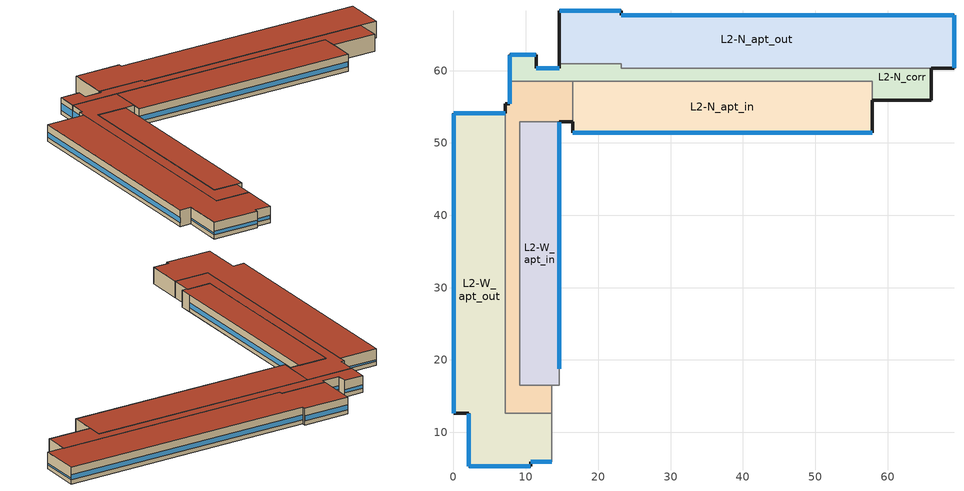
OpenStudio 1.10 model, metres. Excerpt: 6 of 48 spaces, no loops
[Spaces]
L2-W_apt_out
 floor ground: 7.18,54.07 7.18,12.62 13.58,12.62 13.58,5.92 10.67,5.92 10.67,5.31 2.13,5.31 2.13,12.62 0,12.62 0,54.07 z3.07
 wall outside: 7.18,54.07 0,54.07 0,12.62 2.13,12.62 2.13,5.31 10.67,5.31 10.67,5.92 13.58,5.92 z3.07:6.13
 wall to L2-W_corr: 13.58,12.62 7.18,12.62 7.18,54.07 z3.07:6.13
 wall to L2-S_corr: 13.58,5.92 13.58,12.62 z3.07:6.13
 window: 7.15,54.07 0.03,54.07 / 2.13,12.6 2.13,5.33 z3.83:4.14; 0,54.05 0,12.65 z3.83:4.75; 2.16,5.31 10.64,5.31 z3.83:4.44; 10.69,5.92 13.55,5.92 z3.83:4.45
 roof outside: 10.67,5.31 10.67,5.92 13.58,5.92 13.58,12.62 7.18,12.62 7.18,54.07 0,54.07 0,12.62 2.13,12.62 2.13,5.31 z6.13
L2-W_corr
 floor ground: 16.45,58.56 16.45,52.9 9.17,52.9 9.17,16.51 13.58,16.51 13.58,12.62 7.18,12.62 7.18,55.42 7.79,55.42 7.79,58.56 z3.07
 wall outside: 7.79,58.56 7.79,55.42 7.18,55.42 7.18,54.07 / 14.63,52.9 16.45,52.9 z3.07:6.13
 wall to L2-N_corr: 16.45,58.56 7.79,58.56 z3.07:6.13
 wall to L2-N_apt_in: 16.45,52.9 16.45,58.56 z3.07:6.13
 wall to L2-W_apt_in: 13.58,16.51 9.17,16.51 9.17,27.61 9.17,52.9 14.63,52.9 z3.07:6.13
 wall to L2-S_corr: 13.58,12.62 13.58,16.51 z3.07:6.13
 window: 7.79,58.53 7.79,55.45 z3.83:5.07
 roof outside: 13.58,12.62 13.58,16.51 9.17,16.51 9.17,52.9 16.45,52.9 16.45,58.56 7.79,58.56 7.79,55.42 7.18,55.42 7.18,12.62 z6.13
L2-W_apt_in
 floor ground: 14.63,52.9 14.63,16.51 9.17,16.51 9.17,52.9 z3.07
 wall outside: 14.63,18.75 14.63,52.9 z3.07:6.13
 wall to L2-S_corr: 13.58,16.51 14.63,16.51 14.63,18.75 z3.07:6.13
 window: 14.63,18.78 14.63,52.87 z3.83:4.75
 roof outside: 14.63,16.51 14.63,52.9 9.17,52.9 9.17,16.51 z6.13
L2-N_apt_in
 floor ground: 57.9,58.56 57.9,51.38 16.45,51.38 16.45,58.56 z3.07
 wall outside: 16.45,52.9 16.45,51.38 57.9,51.38 57.9,55.93 z3.07:6.13
 wall to L2-N_corr: 57.9,55.93 57.9,58.56 16.45,58.56 z3.07:6.13
 window: 16.48,51.38 57.88,51.38 z3.83:4.75
 roof outside: 57.9,51.38 57.9,58.56 16.45,58.56 16.45,51.38 z6.13
L2-N_corr
 floor ground: 11.41,62.18 11.41,60.35 14.63,60.35 14.63,60.96 23.16,60.96 23.16,60.35 66.05,60.35 66.05,55.93 57.9,55.93 57.9,58.56 7.79,58.56 7.79,62.18 z3.07
 wall outside: 14.63,60.96 14.63,60.35 11.41,60.35 11.41,62.18 7.79,62.18 7.79,58.56 / 57.9,55.93 66.05,55.93 66.05,60.35 z3.07:6.13
 wall to L2-N_apt_out: 66.05,60.35 23.16,60.35 23.16,60.96 14.63,60.96 z3.07:6.13
 window: 14.61,60.35 11.44,60.35 / 11.39,62.18 7.82,62.18 z3.83:4.45; 7.79,62.15 7.79,58.59 z3.83:5.07
 roof outside: 66.05,55.93 66.05,60.35 23.16,60.35 23.16,60.96 14.63,60.96 14.63,60.35 11.41,60.35 11.41,62.18 7.79,62.18 7.79,58.56 57.9,58.56 57.9,55.93 z6.13
L2-N_apt_out
 floor ground: 23.16,68.28 23.16,67.67 69.19,67.67 69.19,60.35 23.16,60.35 23.16,60.96 14.63,60.96 14.63,68.28 z3.07
 wall outside: 66.05,60.35 69.19,60.35 69.19,67.67 23.16,67.67 23.16,68.28 14.63,68.28 14.63,60.96 z3.07:6.13
 window: 69.16,67.67 23.19,67.67 / 23.14,68.28 14.66,68.28 z3.83:4.75; 69.19,60.38 69.19,67.64 z3.83:4.14
 roof outside: 69.19,60.35 69.19,67.67 23.16,67.67 23.16,68.28 14.63,68.28 14.63,60.96 23.16,60.96 23.16,60.35 z6.13
[Building]
M6 Prop: Building Sector Type=Residential; Nominal Floor to Floor Height {m}=3.048; Space Type=M6 Mid-riseApartment Apartment; Default Construction Set=M6 ClimateZone 5-6 (m apt) ConstSet; Default Schedule Set=Mid-riseApartment Apartment Schedules
[ClimateZones]
Climate Zone Institution Name 1=ASHRAE; Climate Zone Document Name 1=ANSI/ASHRAE Standard 169; Climate Zone Document Year 1=2006; Climate Zone Institution Name 2=CEC; Climate Zone Document Name 2=California Climate Zone Descriptions; Climate Zone Document Year 2=1995
[Site]
Broomfield Jeffco  Boulder   S: Latitude {deg}=40.13; Longitude {deg}=-105.24; Time Zone {hr}=-7; Elevation {m}=1689
[SizingPeriod:DesignDay] Barometric Pressure {Pa}=81198; Sky Clearness=0; Rain Indicator=0; Snow Indicator=0; Day of Month=21; Daylight Saving Time Indicator=0; Dry-Bulb Temperature Range Modifier Type=DefaultMultipliers
Name | Maximum Dry-Bulb Temperature {C} | Daily Dry-Bulb Temperature Range {deltaC} | Humidity Indicating Conditions at Maximum Dry-Bulb {BasedOnField A3} | Wind Speed {m/s} | Wind Direction {deg} | Month | Day Type | Humidity Indicating Type | Solar Model Indicator | ASHRAE Taub | ASHRAE Taud
Denver Centennial  Golden   N Ann Htg 99.6% Condns DB | -18.8 | 0 | -18.8 | 3 | 340 | 12 | WinterDesignDay | Wetbulb | ASHRAEClearSky
Denver Centennial  Golden   N Ann Clg .4% Condns DP=>MDB | 20.2 | 15.2 | 16.1 | 4.9 | 0 | 7 | SummerDesignDay | Dewpoint | ASHRAETau | 0.424 | 2.025
Denver Centennial  Golden   N Ann Htg Wind 99.6% Condns WS=>MCDB | 3.9 | 0 | 3.9 | 12.2 | 340 | 12 | WinterDesignDay | Wetbulb | ASHRAEClearSky
Denver Centennial  Golden   N Ann Clg .4% Condns DB=>MWB | 33 | 15.2 | 15.7 | 4.9 | 0 | 7 | SummerDesignDay | Wetbulb | ASHRAETau | 0.424 | 2.025
[DefaultSurfaceConstructions]
Name | Floor Construction | Wall Construction | Roof Ceiling Construction
ASHRAE 90.1-2004 ClimateZone 5-6 (m apt) Exterior DefSurfCons | 000 ExtSlabCarpet 4in ClimateZone 1-8 | M6 ExtWall WoodFrame ClimateZone 4-6 | M6 ExtRoof IEAD ClimateZone 5-6
000 Interior DefSurfCons 2 | 000 Interior Floor | 000 Interior Wall | 000 Interior Ceiling
000 Ground DefSurfCons 2 | 000 ExtSlabCarpet 4in ClimateZone 1-8 | 000 ExtSlabCarpet 4in ClimateZone 1-8 | 000 ExtSlabCarpet 4in ClimateZone 1-8
[Construction]
000 ExtSlabCarpet 4in ClimateZone 1-8: MAT-CC05 4 HW CONCRETE, CP02 CARPET PAD
000 Interior Wall: 000 G01a 19mm gypsum board, 000 F04 Wall air space resistance, 000 G01a 19mm gypsum board
000 Interior Ceiling: 000 M11 100mm lightweight concrete, 000 F05 Ceiling air space resistance, 000 F16 Acoustic tile
000 Exterior Door: 000 F08 Metal surface, 000 I01 25mm insulation board
000 Exterior Window: 000 Clear 3mm, 000 Air 13mm, 000 Clear 3mm
000 Interior Window: 000 Clear 3mm
000 Interior Door; 000 Interior Partition: 000 G05 25mm wood
M6 Win CZ 5 0.26_0.24: Fixed Window U0.26/S0.24/V0.65
M6 ExtWall WoodFrame ClimateZone 4-6: 1IN Stucco 2, Wood Frame NonRes Wall Insulation-3.45, 1/2IN Gypsum 2
M6 ExtRoof IEAD ClimateZone 5-6: Roof Membrane 1, IEAD NonRes Roof Insulation-5.75, Metal Roofing
000 Interior Floor: 000 F16 Acoustic tile, 000 F05 Ceiling air space resistance, 000 M11 100mm lightweight concrete
[Material]
Name | Roughness | Thickness {m} | Conductivity {W/m-K} | Density {kg/m3} | Specific Heat {J/kg-K} | Thermal Absorptance | Solar Absorptance | Visible Absorptance | Thickness | Conductivity | Density | Specific Heat
MAT-CC05 4 HW CONCRETE | Rough | 0.1016 | 1.311 | 2240 | 836.8 | 0.9 | 0.7 | 0.7
Metal Roofing | MediumSmooth | 0.0015 | 45.006 | 7680 | 418.4 | 0.9 | 0.3 | 0.3
000 G01a 19mm gypsum board | MediumSmooth |  |  |  |  |  |  |  | 0.019 | 0.16 | 800 | 1090
000 M11 100mm lightweight concrete | MediumRough |  |  |  |  |  |  |  | 0.1016 | 0.53 | 1280 | 840
000 F16 Acoustic tile | MediumSmooth |  |  |  |  |  |  |  | 0.0191 | 0.06 | 368 | 590
000 F08 Metal surface | Smooth |  |  |  |  |  |  |  | 0.0008 | 45.28 | 7824 | 500
000 I01 25mm insulation board | MediumRough |  |  |  |  |  |  |  | 0.0254 | 0.03 | 43 | 1210
000 G05 25mm wood | MediumSmooth |  |  |  |  |  |  |  | 0.0254 | 0.15 | 608 | 1630
Roof Membrane 1 | VeryRough | 0.0095 | 0.16 | 1121.29 | 1460 | 0.9 | 0.7 | 0.7
IEAD NonRes Roof Insulation-5.75 | MediumRough |  |  |  |  | 0.9 | 0.7 | 0.7 | 0.268738 | 0.049 | 265 | 836.8
Wood Frame NonRes Wall Insulation-3.45 | MediumRough |  |  |  |  | 0.9 | 0.7 | 0.7 | 0.153532 | 0.049 | 265 | 836.8
1IN Stucco 2 | Smooth | 0.0253 | 0.6918 | 1858 | 837 | 0.9 | 0.92 | 0.92
1/2IN Gypsum 2 | Smooth | 0.0127 | 0.16 | 784.9 | 830 | 0.9 | 0.92 | 0.92
[Material:NoMass]
CP02 CARPET PAD: Roughness=Smooth; Thermal Resistance {m2-K/W}=0.1; Thermal Absorptance=0.9; Solar Absorptance=0.7; Visible Absorptance=0.8
[Material:AirGap]
Name | Thermal Resistance
000 F04 Wall air space resistance | 0.15
000 F05 Ceiling air space resistance | 0.18
[DefaultSubSurfaceConstructions] Glass Door Construction=000 Exterior Window; Skylight Construction=000 Exterior Window; Tubular Daylight Dome Construction=000 Interior Window; Tubular Daylight Diffuser Construction=000 Interior Window
Name | Fixed Window Construction | Operable Window Construction | Door Construction
ASHRAE 90.1-2004 ClimateZone 5-6 (m apt) Exterior DefSubCons | M6 Win CZ 5 0.26_0.24 | M6 Win CZ 5 0.26_0.24 | 000 Exterior Door
000 Interior DefSubCons 2 | 000 Interior Window | 000 Interior Window | 000 Interior Door
[WindowMaterial:Glazing]
000 Clear 3mm: Optical Data Type=SpectralAverage; Thickness=0.003; Solar Transmittance at Normal Incidence=0.837; Front Side Solar Reflectance at Normal Incidence=0.075; Back Side Solar Reflectance at Normal Incidence=0.075; Visible Transmittance at Normal Incidence=0.898; Front Side Visible Reflectance at Normal Incidence=0.081; Back Side Visible Reflectance at Normal Incidence=0.081; Infrared Transmittance at Normal Incidence=0; Front Side Infrared Hemispherical Emissivity=0.84; Back Side Infrared Hemispherical Emissivity=0.84; Conductivity=0.9
[WindowMaterial:SimpleGlazingSystem]
Fixed Window U0.26/S0.24/V0.65: U-Factor=1.47628; Solar Heat Gain Coefficient=0.24; Visible Transmittance=0.65
[WindowMaterial:Gas]
000 Air 13mm: Gas Type=Air; Thickness=0.0127
[DefaultConstructionSet]
M6 ClimateZone 5-6 (m apt) ConstSet: Default Exterior Surface Constructions=ASHRAE 90.1-2004 ClimateZone 5-6 (m apt) Exterior DefSurfCons; Default Interior Surface Constructions=000 Interior DefSurfCons 2; Default Ground Contact Surface Constructions=000 Ground DefSurfCons 2; Default Exterior SubSurface Constructions=ASHRAE 90.1-2004 ClimateZone 5-6 (m apt) Exterior DefSubCons; Default Interior SubSurface Constructions=000 Interior DefSubCons 2; Interior Partition Construction=000 Interior Partition
[DefaultScheduleSet] People Activity Level Schedule=Mid-riseApartment Activity; Infiltration Schedule=Mid-riseApartment Infil
Name | Number of People Schedule | Lighting Schedule | Electric Equipment Schedule
Mid-riseApartment Corridor Schedules | Mid-riseApartment Corridor Bldg Occ (no lunch) | Mid-riseApartment Corridor Light - MFHR | Mid-riseApartment Corridor Equip MFHR
Mid-riseApartment Apartment Schedules | Mid-riseApartment Apartment Occ | Mid-riseApartment Apartment Light - MFHR | Mid-riseApartment Apartment Equip - MFHR
[Lights:Definition] Design Level Calculation Method=Watts/Area
Name | Watts per Space Floor Area
M6 Mid-riseApartment Apartment LightsDef | 3.336809
M6 Mid-riseApartment Corridor LightsDef | 5.274311
[DesignSpecification:OutdoorAir] Outdoor Air Method=Sum; Outdoor Air Flow per Person=0; Outdoor Air Flow Rate=0; Outdoor Air Flow Air Changes per Hour=0; Outdoor Air Flow Rate Fraction Schedule=Always On Discrete 1
Name | Outdoor Air Flow per Floor Area
Mid-riseApartment Apartment Outdoor Air | 0.000246385
Mid-riseApartment Corridor Outdoor Air | 0.000429509
[People:Definition] Number of People Calculation Method=People/Area; Fraction Radiant=0.3
Name | People per Space Floor Area
Mid-riseApartment Apartment PeopDef | 0.0349504
Mid-riseApartment Corridor PeopDef | 0.0107639
[ElectricEquipment:Definition] Design Level Calculation Method=Watts/Area
Name | Watts per Space Floor Area | Fraction Radiant
M6 Mid-riseApartment Apartment ElecDef | 14.53127 | 0
M6 Mid-riseApartment Corridor ElecDef | 2.15278
[ThermostatSetpoint:DualSetpoint]
Name | Heating Setpoint Temperature Schedule | Cooling Setpoint Temperature Schedule
Thermostat Setpoint Dual Setpoint 5; Thermostat Setpoint Dual Setpoint 22 | Corridor HtgSetp | Corridor ClgSetp
Thermostat Setpoint Dual Setpoint 14; Thermostat Setpoint Dual Setpoint 15; Thermostat Setpoint Dual Setpoint 20; Thermostat Setpoint Dual Setpoint 21 | Mid-riseApartment Apartment HtgSetp | Mid-riseApartment Apartment ClgSetp
[BuildingStory]
Building Story 2: Nominal Z Coordinate {m}=0; Nominal Floor to Floor Height {m}=3.06705
[Space] Building Story=Building Story 2
Name | Space Type | Default Schedule Set | Thermal Zone | Design Specification Outdoor Air Object
L2-W_apt_out | M6 Mid-riseApartment Apartment | Mid-riseApartment Apartment Schedules | Thermal Zone: L2-W_apt_out | Mid-riseApartment Apartment Outdoor Air
L2-W_corr | M6 Mid-riseApartment Corridor | Mid-riseApartment Corridor Schedules | Thermal Zone: L2-W_corr | Mid-riseApartment Corridor Outdoor Air
L2-W_apt_in | M6 Mid-riseApartment Apartment | Mid-riseApartment Apartment Schedules | Thermal Zone: L2-W_apt_in | Mid-riseApartment Apartment Outdoor Air
L2-N_apt_in | M6 Mid-riseApartment Apartment | Mid-riseApartment Apartment Schedules | Thermal Zone: L2-N_apt_in | Mid-riseApartment Apartment Outdoor Air
L2-N_corr | M6 Mid-riseApartment Corridor | Mid-riseApartment Corridor Schedules | Thermal Zone: L1-N_corr | Mid-riseApartment Corridor Outdoor Air
L2-N_apt_out | M6 Mid-riseApartment Apartment | Mid-riseApartment Apartment Schedules | Thermal Zone: L2-N_apt_out | Mid-riseApartment Apartment Outdoor Air
[SpaceType] Standards Building Type=MidriseApartment
Name | Default Schedule Set | Design Specification Outdoor Air Object | Standards Space Type
M6 Mid-riseApartment Apartment | Mid-riseApartment Apartment Schedules | Mid-riseApartment Apartment Outdoor Air | Apartment
M6 Mid-riseApartment Corridor | Mid-riseApartment Corridor Schedules | Mid-riseApartment Corridor Outdoor Air | Corridor
[People]
Name | People Definition | Space or SpaceType
ASHRAE 90.1-2007 Mid-riseApartment Apartment PeopInst | Mid-riseApartment Apartment PeopDef | M6 Mid-riseApartment Apartment
ASHRAE 90.1-2007 Mid-riseApartment Corridor PeopInst | Mid-riseApartment Corridor PeopDef | M6 Mid-riseApartment Corridor
[Lights]
Name | Lights Definition | Space or SpaceType | Schedule
ASHRAE 90.1-2007 Mid-riseApartment Apartment LightsInst | M6 Mid-riseApartment Apartment LightsDef | M6 Mid-riseApartment Apartment
ASHRAE 90.1-2007 Mid-riseApartment Corridor LightsInst | M6 Mid-riseApartment Corridor LightsDef | M6 Mid-riseApartment Corridor | Always On Discrete
[ElectricEquipment]
Name | Electric Equipment Definition | Space or SpaceType
ASHRAE 90.1-2007 Mid-riseApartment Apartment ElecInst | M6 Mid-riseApartment Apartment ElecDef | M6 Mid-riseApartment Apartment
ASHRAE 90.1-2007 Mid-riseApartment Corridor ElecInst | M6 Mid-riseApartment Corridor ElecDef | M6 Mid-riseApartment Corridor
[SpaceInfiltration:DesignFlowRate] Schedule=Always On Discrete 1; Design Flow Rate Calculation Method=AirChanges/Hour; Design Flow Rate=0; Air Changes per Hour=0.2
Name | Space or SpaceType
ASHRAE 90.1-2004 Mid-riseApartment Apartment Infil | M6 Mid-riseApartment Apartment
ASHRAE 90.1-2004 Mid-riseApartment Corridor Infil | M6 Mid-riseApartment Corridor
[ThermalZone] Use Ideal Air Loads=No
Name | Thermostat
Thermal Zone: L2-W_corr | Thermostat Setpoint Dual Setpoint 22
Thermal Zone: L2-N_apt_out | Thermostat Setpoint Dual Setpoint 15
Thermal Zone: L2-N_apt_in | Thermostat Setpoint Dual Setpoint 14
Thermal Zone: L2-W_apt_in | Thermostat Setpoint Dual Setpoint 20
Thermal Zone: L1-N_corr | Thermostat Setpoint Dual Setpoint 5
Thermal Zone: L2-W_apt_out | Thermostat Setpoint Dual Setpoint 21
[Exterior:Lights:Definition]
5668.0 w Exterior Lighting Definition: Design Level {W}=5668
[Exterior:Lights]
5668.0 w Exterior Light: Exterior Lights Definition=5668.0 w Exterior Lighting Definition; Schedule=5668.0 w Exterior Lights Sch; Control Option=AstronomicalClock
[Schedule:Ruleset]
Name | Default Day Schedule | Summer Design Day Schedule | Winter Design Day Schedule
Mid-riseApartment Activity | Mid-riseApartment Activity Default Schedule | Mid-riseApartment Activity Summer Design Day | Mid-riseApartment Activity Winter Design Day
Mid-riseApartment Infil | Mid-riseApartment Infil Default Schedule | Mid-riseApartment Infil Summer Design Day | Mid-riseApartment Infil Winter Design Day
Mid-riseApartment Apartment Occ | Mid-riseApartment Apartment Occ Default Schedule | Mid-riseApartment Apartment Occ Summer Design Day | Mid-riseApartment Apartment Occ Winter Design Day
Mid-riseApartment Apartment HtgSetp | Mid-riseApartment Apartment HtgSetp Default Schedule | Schedule Day 7 | Schedule Day 6
Corridor HtgSetp | Medium Office HtgSetp Default Schedule | Medium Office HtgSetp Summer Design Day | Medium Office HtgSetp Winter Design Day
Mid-riseApartment Apartment ClgSetp | Mid-riseApartment Apartment ClgSetp Default Schedule | Schedule Day 4 | Schedule Day 3
Corridor ClgSetp | Medium Office ClgSetp Default Schedule | Medium Office ClgSetp Summer Design Day | Medium Office ClgSetp Winter Design Day
Mid-riseApartment Corridor Bldg Occ (no lunch) | Medium Office Bldg Occ Default Schedule 2 | Medium Office Bldg Occ Summer Design Day 1 | Medium Office Bldg Occ Winter Design Day 1
Mid-riseApartment Apartment Light - MFHR | Mid-riseApartment Apartment Light Default Schedule 1 | Mid-riseApartment Apartment Light Summer Design Day 1 | Mid-riseApartment Apartment Light Winter Design Day 1
Mid-riseApartment Apartment Equip - MFHR | Mid-riseApartment Apartment Equip Default Schedule 1 | Mid-riseApartment Apartment Equip Summer Design Day 1 | Mid-riseApartment Apartment Equip Winter Design Day 1
Mid-riseApartment Corridor Equip MFHR | Mid-riseApartment BLDG ELEVATORS Default Schedule 1 | Mid-riseApartment BLDG ELEVATORS Summer Design Day 1 | Mid-riseApartment BLDG ELEVATORS Winter Design Day 1
Mid-riseApartment Corridor Light - MFHR | Mid-riseApartment Corridor Light Default Schedule 1 | Mid-riseApartment Corridor Light Summer Design Day 1 | Mid-riseApartment Corridor Light Winter Design Day 1
[Schedule:Day]
Medium Office HtgSetp Default Schedule: 6, 0, 15.6, 22, 0, 21, 24, 0, 15.6
Medium Office HtgSetp Summer Design Day: 24, 0, 15.6
Medium Office HtgSetp Winter Design Day: 24, 0, 21
Medium Office ClgSetp Default Schedule; Medium Office ClgSetp Summer Design Day: 6, 0, 26.7, 22, 0, 24, 24, 0, 26.7
Medium Office ClgSetp Winter Design Day: 24, 0, 26.7
Mid-riseApartment Activity Default Schedule; Mid-riseApartment Activity Summer Design Day; Mid-riseApartment Activity Winter Design Day: 24, 0, 120
Mid-riseApartment Infil Default Schedule; Mid-riseApartment Infil Summer Design Day; Mid-riseApartment Infil Winter Design Day; Mid-riseApartment Corridor Light Summer Design Day 1; Mid-riseApartment Corridor Light Winter Design Day 1: 24, 0, 1
Mid-riseApartment Apartment Occ Default Schedule; Mid-riseApartment Apartment Occ Summer Design Day; Mid-riseApartment Apartment Occ Winter Design Day: 7, 0, 1, 8, 0, 0.85, 9, 0, 0.39, 16, 0, 0.25, 17, 0, 0.3, 18, 0, 0.52, 21, 0, 0.87, 24, 0, 1
Mid-riseApartment Apartment HtgSetp Default Schedule: 8, 0, 21.1, 23, 0, 22.2222, 24, 0, 21.1
Schedule Day 7; Schedule Day 6: 24, 0, 21.1
Mid-riseApartment Apartment ClgSetp Default Schedule: 10, 0, 25.5556, 15, 0, 26.6667, 24, 0, 25.5556
Schedule Day 4; Schedule Day 3: 24, 0, 23.9
Medium Office Bldg Occ Default Schedule 2: 6, 0, 0, 7, 0, 0.1, 8, 0, 0.2, 17, 0, 0.95, 18, 0, 0.7, 20, 0, 0.4, 22, 0, 0.1, 24, 0, 0.05
Medium Office Bldg Occ Summer Design Day 1: 6, 0, 0, 22, 0, 1, 24, 0, 0.05
Medium Office Bldg Occ Winter Design Day 1: 24, 0, 0
Mid-riseApartment Apartment Light Default Schedule 1: 6, 0, 0.015, 7, 0, 0.077, 9, 0, 0.139, 12, 0, 0.108, 17, 0, 0.077, 18, 0, 0.108, 22, 0, 0.217, 23, 0, 0.186, 24, 0, 0.015
Mid-riseApartment Apartment Light Summer Design Day 1; Mid-riseApartment Apartment Light Winter Design Day 1: 4, 0, 0.067, 5, 0, 0.187, 6, 0, 0.394, 7, 0, 0.44, 8, 0, 0.393, 9, 0, 0.172, 15, 0, 0.119, 16, 0, 0.206, 17, 0, 0.439, 18, 0, 0.616, 19, 0, 0.829, 20, 0, 0.986, 21, 0, 1, 22, 0, 0.692, 23, 0, 0.384, 24, 0, 0.16
Mid-riseApartment Apartment Equip Default Schedule 1: 8, 0, 0.05, 12, 0, 0.5, 13, 0, 0.3, 18, 0, 0.5, 19, 0, 0.35, 24, 0, 0.05
Mid-riseApartment Apartment Equip Summer Design Day 1; Mid-riseApartment Apartment Equip Winter Design Day 1: 1, 0, 0.45, 2, 0, 0.41, 3, 0, 0.39, 5, 0, 0.38, 6, 0, 0.43, 7, 0, 0.54, 8, 0, 0.65, 9, 0, 0.66, 10, 0, 0.67, 11, 0, 0.69, 12, 0, 0.7, 13, 0, 0.69, 14, 0, 0.66, 15, 0, 0.65, 16, 0, 0.68, 17, 0, 0.8, 19, 0, 1, 20, 0, 0.93, 21, 0, 0.89, 22, 0, 0.85, 23, 0, 0.71, 24, 0, 0.58
Mid-riseApartment BLDG ELEVATORS Default Schedule 1: 5, 0, 0.1, 6, 0, 0.3, 10, 0, 0.45, 18, 0, 0.3, 19, 0, 0.6, 20, 0, 0.8, 21, 0, 0.9, 22, 0, 0.8, 23, 0, 0.6, 24, 0, 0.3
Mid-riseApartment BLDG ELEVATORS Summer Design Day 1; Mid-riseApartment BLDG ELEVATORS Winter Design Day 1: 4, 0, 0.05, 5, 0, 0.1, 6, 0, 0.2, 7, 0, 0.4, 9, 0, 0.5, 10, 0, 0.35, 16, 0, 0.15, 17, 0, 0.35, 19, 0, 0.5, 21, 0, 0.4, 22, 0, 0.3, 23, 0, 0.2, 24, 0, 0.1
Mid-riseApartment Corridor Light Default Schedule 1: 6, 0, 0, 12, 0, 1, 13, 0, 0, 19, 0, 1, 24, 0, 0
[Schedule:Constant] Value=1
Always On Discrete; Always On Discrete 1; 5668.0 w Exterior Lights Sch
